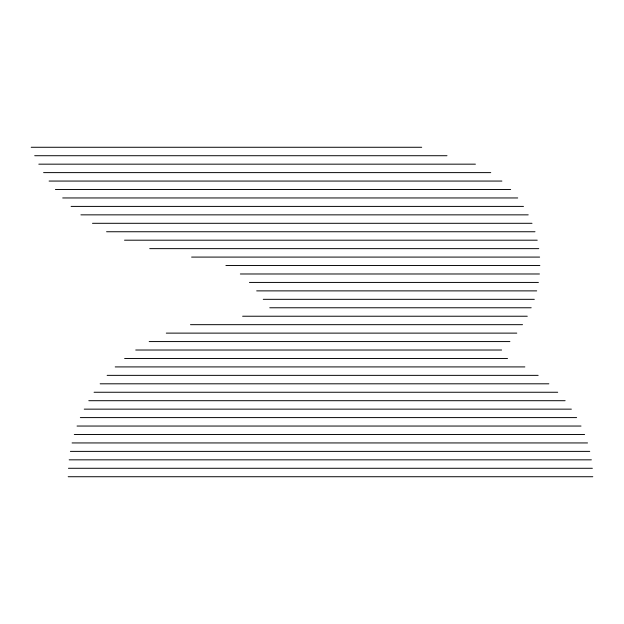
<?xml version="1.0" encoding="UTF-8"?>
<svg xmlns="http://www.w3.org/2000/svg" width="624" height="624" viewBox="0 0 624 624"><rect width="100%" height="100%" fill="white"/><g stroke="black" fill="none" stroke-linecap="round" stroke-linejoin="round"><path stroke-width="0.94" d="M31.2 147.272L421.691 147.272M34.702 155.719L446.995 155.719M38.813 164.167L475.418 164.167M43.594 172.614L490.737 172.614M49.093 181.061L501.891 181.061M55.411 189.509L510.643 189.509M62.696 197.956L517.709 197.956M71.105 206.404L523.481 206.404M80.902 214.851L528.216 214.851M92.492 223.298L532.007 223.298M106.571 231.746L534.994 231.746M124.511 240.193L537.225 240.193M149.721 248.641L538.762 248.641M191.607 257.088L539.627 257.088M225.911 265.535L539.869 265.535M240.357 273.983L539.44 273.983M249.428 282.43L538.411 282.43M256.682 290.878L536.687 290.878M263.258 299.325L534.308 299.325M269.747 307.772L531.188 307.772M242.619 316.228L527.272 316.228M190.476 324.675L522.522 324.675M166.288 333.122L516.773 333.122M149.183 341.57L509.894 341.57M135.728 350.017L501.602 350.017M124.621 358.465L507.53 358.465M115.214 366.912L524.854 366.912M107.133 375.359L538.153 375.359M100.144 383.807L548.855 383.807M94.068 392.254L557.708 392.254M88.803 400.702L565.126 400.702M84.248 409.149L571.366 409.149M80.348 417.596L576.623 417.596M77.048 426.044L581.014 426.044M74.295 434.491L584.61 434.491M72.08 442.939L587.519 442.939M70.387 451.386L589.758 451.386M69.163 459.833L591.373 459.833M68.445 468.281L592.371 468.281M68.195 476.728L592.784 476.728"/></g></svg>
